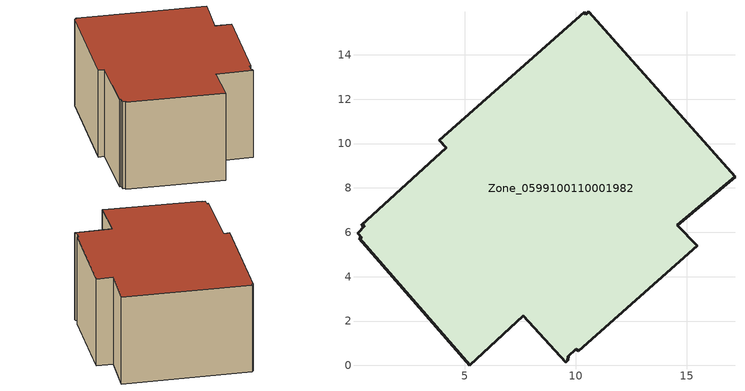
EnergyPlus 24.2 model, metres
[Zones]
Zone_0599100110001982
 floor ground (C_G): 0.34,6.31 4.16,9.82 3.85,10.15 10.38,15.91 10.45,15.83 10.57,15.95 17.17,8.49 14.57,6.32 15.48,5.38 10.12,0.66 9.99,0.72 9.65,0.41 9.64,0.24 9.54,0.15 7.62,2.23 5.21,0 0.24,5.73 0.34,5.75 0.16,5.96 0.49,6.3 z0
 wall outside (C_F): 9.99,0.72 10.12,0.66 15.48,5.38 14.57,6.32 17.17,8.49 10.57,15.95 10.45,15.83 10.38,15.91 3.85,10.15 4.16,9.82 0.34,6.31 0.49,6.3 0.16,5.96 0.34,5.75 0.24,5.73 5.21,0 7.62,2.23 9.54,0.15 9.64,0.24 9.65,0.41 9.99,0.72 z0:7.22
 roof outside (C_R): 4.16,9.82 0.34,6.31 0.49,6.3 0.16,5.96 0.34,5.75 0.24,5.73 5.21,0 7.62,2.23 9.54,0.15 9.64,0.24 9.65,0.41 9.99,0.72 10.12,0.66 15.48,5.38 14.57,6.32 17.17,8.49 10.57,15.95 10.45,15.83 10.38,15.91 3.85,10.15 z7.22
[BUILDING]
Pand.0599100110001982: North Axis=0; Terrain=City; Loads Convergence Tolerance Value=0.04; Temperature Convergence Tolerance Value=0.4; Solar Distribution=FullExterior; Maximum Number of Warmup Days=25; Minimum Number of Warmup Days=1
[Site:Location]
Rotterdam.The.Hague.AP_ZH_NLD Design_Conditions: Latitude=51.96; Longitude=4.45; Time Zone=1; Elevation=-4.5
[SITE:GROUNDTEMPERATURE:BUILDINGSURFACE]
18, 18, 18, 18, 18, 18, 18, 18, 18, 18, 18, 18
[MATERIAL] Thermal Absorptance=0.9; Solar Absorptance=0.7; Visible Absorptance=0.7
Name | Roughness | Thickness | Conductivity | Density | Specific Heat
G.D.2015-2018 | MediumSmooth | 0.15 | 0.0428571 | 540 | 1210
F.D.2015-2018 | Rough | 0.3 | 0.0666667 | 1920 | 840
R.D.2015-2018 | MediumRough | 0.2 | 0.0333333 | 1500 | 1000
[CONSTRUCTION]
C_G: G.D.2015-2018
C_F: F.D.2015-2018
C_R: R.D.2015-2018
[ZONE]
Zone_0599100110001982: Type=1; Multiplier=1; Ceiling Height=Autocalculate; Volume=Autocalculate; Floor Area=autocalculate; Part of Total Floor Area=Yes
[ZONEINFILTRATION:DESIGNFLOWRATE]
Infil_Zone_0599100110001982: Zone or ZoneList or Space or SpaceList=Zone_0599100110001982; Schedule=AlwaysOn; Design Flow Rate Calculation Method=Flow/Area; Flow Rate per Floor Area=0.0021; Constant Term Coefficient=1; Temperature Term Coefficient=0; Velocity Term Coefficient=0; Velocity Squared Term Coefficient=0
[HVACTEMPLATE:ZONE:IDEALLOADSAIRSYSTEM]
Zone_0599100110001982: Maximum Heating Supply Air Temperature=50; Minimum Cooling Supply Air Temperature=13; Maximum Heating Supply Air Humidity Ratio=0.0156; Minimum Cooling Supply Air Humidity Ratio=0.0077; Heating Limit=NoLimit; Cooling Limit=NoLimit; Dehumidification Control Type=ConstantSensibleHeatRatio; Cooling Sensible Heat Ratio=0.7; Dehumidification Setpoint=60; Humidification Control Type=None; Humidification Setpoint=30; Outdoor Air Method=None; Outdoor Air Flow Rate per Person=0.00944; Outdoor Air Flow Rate per Zone Floor Area=0; Outdoor Air Flow Rate per Zone=0; Demand Controlled Ventilation Type=None; Outdoor Air Economizer Type=NoEconomizer; Heat Recovery Type=None; Sensible Heat Recovery Effectiveness=0.7; Latent Heat Recovery Effectiveness=0.65
[ZONECONTROL:THERMOSTAT]
ThermostatControl_Zone_0599100110001982: Zone or ZoneList=Zone_0599100110001982; Control Type Schedule=DualSetpointControlType; Control 1=Thermostat_Zone_0599100110001982; Temperature Difference Between Cutout And Setpoint=0
[THERMOSTATSETPOINT:DUALSETPOINT]
Thermostat_Zone_0599100110001982: Heating Setpoint Temperature Schedule=HeatingSetpoint_Zone_0599100110001982; Cooling Setpoint Temperature Schedule=CoolingSetpoint_Zone_0599100110001982
[SCHEDULE:COMPACT]
HeatingSetpoint_Zone_0599100110001982: Through: 12/31, For: AllDays, Until: 24:00, 21
CoolingSetpoint_Zone_0599100110001982: Through: 12/31, For: AllDays, Until: 24:00, 24
DualSetpointControlType: Through: 12/31, For: AllDays, Until: 24:00, 4
AlwaysOn: Through: 12/31, For: AllDays, Until: 24:00, 1
